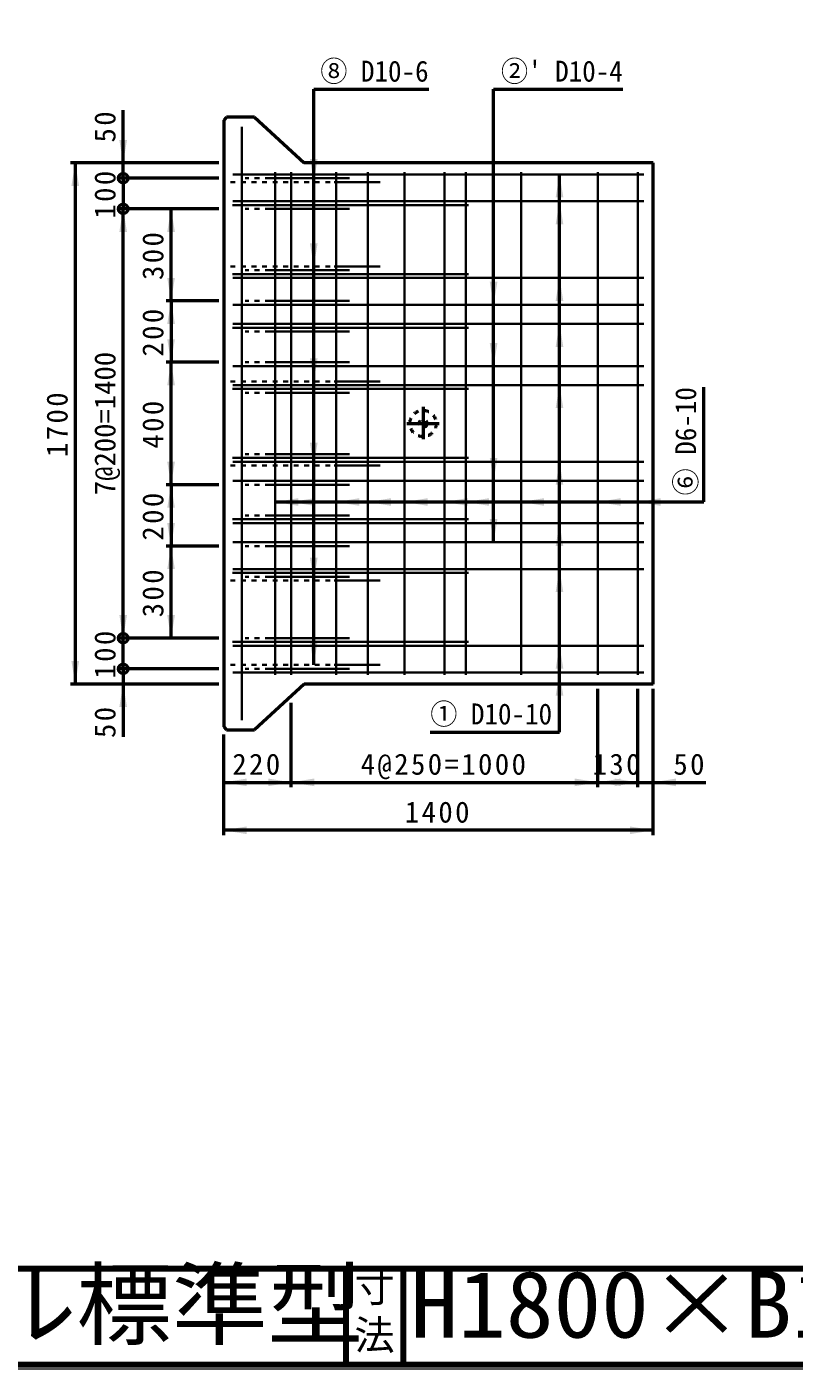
# Model space of a CAD drawing. Units: millimetres, scale not verified. Extents: x 100 to 4105, y 100 to 2870.
# Drawn here: x 2152 to 2953, y 100 to 1501 of the extents above; entities that cross this region are included whole.
import ezdxf
from ezdxf.enums import TextEntityAlignment as Align

# ---------------------------------------------------------------- set-up
doc = ezdxf.new("R2010")
doc.units = ezdxf.units.MM
doc.header["$LTSCALE"] = 5
doc.linetypes.add('USER2', pattern=[13.4, 10, -1.2, 1, -1.2])
doc.linetypes.add('USER3', pattern=[2.2, 1, -1.2])
doc.layers.add('V-nasSTD', color=7, linetype='Continuous', lineweight=50)
doc.styles.add('ＭＳ ゴシック', font='')
doc.styles.get('ＭＳ ゴシック').set_extended_font_data('MS Gothic')

msp = doc.modelspace()

# ---------------------------------------------------------------- hatches: boundary and pattern name
at = {"layer": 'V-nasSTD'}
for points in [[(2252.601, 1382.879), (2256.601, 1382.879), (2252.601, 1358.879), (2248.601, 1382.879)], [(2202.601, 1334.879), (2206.601, 1334.879), (2202.601, 1358.879), (2198.601, 1334.879)], [(2451.521, 1362.879), (2455.521, 1362.879), (2451.521, 1338.879), (2447.521, 1362.879)], [(2708.001, 1322.879), (2704.001, 1322.879), (2708.001, 1346.879), (2712.001, 1322.879)], [(2708.001, 1294.879), (2704.001, 1294.879), (2708.001, 1318.879), (2712.001, 1294.879)], [(2252.601, 1286.879), (2256.601, 1286.879), (2252.601, 1310.879), (2248.601, 1286.879)], [(2302.601, 1286.879), (2306.601, 1286.879), (2302.601, 1310.879), (2298.601, 1286.879)], [(2451.521, 1274.879), (2455.521, 1274.879), (2451.521, 1250.879), (2447.521, 1274.879)], [(2302.601, 1238.879), (2306.601, 1238.879), (2302.601, 1214.879), (2298.601, 1238.879)], [(2639.201, 1234.719), (2643.201, 1234.719), (2639.201, 1210.719), (2635.201, 1234.719)], [(2708.001, 1214.879), (2704.001, 1214.879), (2708.001, 1238.879), (2712.001, 1214.879)], [(2302.601, 1190.879), (2306.601, 1190.879), (2302.601, 1214.879), (2298.601, 1190.879)], [(2708.001, 1166.879), (2704.001, 1166.879), (2708.001, 1190.879), (2712.001, 1166.879)], [(2302.601, 1174.879), (2306.601, 1174.879), (2302.601, 1150.879), (2298.601, 1174.879)], [(2639.201, 1170.719), (2643.201, 1170.719), (2639.201, 1146.719), (2635.201, 1170.719)], [(2302.601, 1126.879), (2306.601, 1126.879), (2302.601, 1150.879), (2298.601, 1126.879)], [(2451.521, 1154.879), (2455.521, 1154.879), (2451.521, 1130.879), (2447.521, 1154.879)], [(2708.001, 1102.879), (2704.001, 1102.879), (2708.001, 1126.879), (2712.001, 1102.879)], [(2451.521, 1066.879), (2455.521, 1066.879), (2451.521, 1042.879), (2447.521, 1066.879)], [(2639.201, 1051.039), (2643.201, 1051.039), (2639.201, 1027.039), (2635.201, 1051.039)], [(2302.601, 1046.879), (2306.601, 1046.879), (2302.601, 1022.879), (2298.601, 1046.879)], [(2708.001, 1022.879), (2704.001, 1022.879), (2708.001, 1046.879), (2712.001, 1022.879)], [(2302.601, 998.879), (2306.601, 998.879), (2302.601, 1022.879), (2298.601, 998.879)], [(2435.291, 1004.959), (2435.291, 1000.959), (2411.291, 1004.959), (2435.291, 1008.959)], [(2452.001, 1004.959), (2452.001, 1000.959), (2428.001, 1004.959), (2452.001, 1008.959)], [(2499.041, 1004.959), (2499.041, 1000.959), (2475.041, 1004.959), (2499.041, 1008.959)], [(2532.001, 1004.959), (2532.001, 1000.959), (2508.001, 1004.959), (2532.001, 1008.959)], [(2570.401, 1004.959), (2570.401, 1000.959), (2546.401, 1004.959), (2570.401, 1008.959)], [(2612.001, 1004.959), (2612.001, 1000.959), (2588.001, 1004.959), (2612.001, 1008.959)], [(2634.401, 1004.959), (2634.401, 1000.959), (2610.401, 1004.959), (2634.401, 1008.959)], [(2692.001, 1004.959), (2692.001, 1000.959), (2668.001, 1004.959), (2692.001, 1008.959)], [(2772.001, 1004.959), (2772.001, 1000.959), (2748.001, 1004.959), (2772.001, 1008.959)], [(2813.601, 1004.959), (2813.601, 1000.959), (2789.601, 1004.959), (2813.601, 1008.959)], [(2302.601, 982.879), (2306.601, 982.879), (2302.601, 958.879), (2298.601, 982.879)], [(2639.201, 987.039), (2643.201, 987.039), (2639.201, 963.039), (2635.201, 987.039)], [(2708.001, 958.879), (2704.001, 958.879), (2708.001, 982.879), (2712.001, 958.879)], [(2302.601, 934.879), (2306.601, 934.879), (2302.601, 958.879), (2298.601, 934.879)], [(2451.521, 946.879), (2455.521, 946.879), (2451.521, 922.879), (2447.521, 946.879)], [(2708.001, 910.879), (2704.001, 910.879), (2708.001, 934.879), (2712.001, 910.879)], [(2252.601, 886.879), (2256.601, 886.879), (2252.601, 862.879), (2248.601, 886.879)], [(2302.601, 886.879), (2306.601, 886.879), (2302.601, 862.879), (2298.601, 886.879)], [(2451.521, 858.879), (2455.521, 858.879), (2451.521, 834.879), (2447.521, 858.879)], [(2708.001, 830.879), (2704.001, 830.879), (2708.001, 854.879), (2712.001, 830.879)], [(2202.601, 838.879), (2206.601, 838.879), (2202.601, 814.879), (2198.601, 838.879)], [(2708.001, 802.879), (2704.001, 802.879), (2708.001, 826.879), (2712.001, 802.879)], [(2252.601, 790.879), (2256.601, 790.879), (2252.601, 814.879), (2248.601, 790.879)], [(2381.601, 712.359), (2381.601, 708.359), (2357.601, 712.359), (2381.601, 716.359)], [(2404.001, 712.359), (2404.001, 708.359), (2428.001, 712.359), (2404.001, 716.359)], [(2452.001, 712.359), (2452.001, 708.359), (2428.001, 712.359), (2452.001, 716.359)], [(2724.001, 712.359), (2724.001, 708.359), (2748.001, 712.359), (2724.001, 716.359)], [(2772.001, 712.359), (2772.001, 708.359), (2748.001, 712.359), (2772.001, 716.359)], [(2765.601, 712.359), (2765.601, 708.359), (2789.601, 712.359), (2765.601, 716.359)], [(2829.601, 712.359), (2829.601, 708.359), (2805.601, 712.359), (2829.601, 716.359)], [(2381.601, 662.359), (2381.601, 658.359), (2357.601, 662.359), (2381.601, 666.359)], [(2781.601, 662.359), (2781.601, 658.359), (2805.601, 662.359), (2781.601, 666.359)]]:
    msp.add_hatch(color=256, dxfattribs=at).paths.add_polyline_path(points)

# ---------------------------------------------------------------- linework, layer by layer
for p, q in [((2451.521, 1435.679), (2571.521, 1435.679)), ((2451.521, 834.879), (2451.521, 1435.679)), ((2639.201, 1435.679), (2774.201, 1435.679)), ((2639.201, 963.039), (2639.201, 1435.679)), ((2252.601, 1358.879), (2252.601, 1413.879)), ((2360.481, 1406.399), (2357.601, 1403.519)), ((2357.601, 1403.519), (2357.601, 770.239)), ((2389.601, 1406.399), (2360.481, 1406.399)), ((2389.601, 1406.399), (2441.564, 1358.879)), ((2352.601, 1358.879), (2197.601, 1358.879)), ((2202.601, 1358.879), (2202.601, 814.879)), ((2252.601, 1342.879), (2252.601, 1358.879)), ((2805.601, 1358.879), (2441.564, 1358.879)), ((2805.601, 814.879), (2805.601, 1358.879)), ((2708.001, 764.879), (2708.001, 1346.879)), ((2352.601, 1342.879), (2247.601, 1342.879)), ((2252.601, 1342.879), (2252.601, 1310.879)), ((2352.601, 1310.879), (2247.601, 1310.879)), ((2252.601, 862.879), (2252.601, 1310.879)), ((2302.601, 1214.879), (2302.601, 1310.879)), ((2352.601, 1214.879), (2297.601, 1214.879)), ((2302.601, 1214.879), (2302.601, 1150.879)), ((2352.601, 1150.879), (2297.601, 1150.879)), ((2302.601, 1022.879), (2302.601, 1150.879)), ((2858.601, 1004.959), (2858.601, 1124.959)), ((2352.601, 1022.879), (2297.601, 1022.879)), ((2302.601, 1022.879), (2302.601, 958.879)), ((2411.291, 1004.959), (2858.601, 1004.959)), ((2352.601, 958.879), (2297.601, 958.879)), ((2302.601, 862.879), (2302.601, 958.879)), ((2352.601, 862.879), (2247.601, 862.879)), ((2252.601, 830.879), (2252.601, 862.879)), ((2352.601, 830.879), (2247.601, 830.879)), ((2252.601, 830.879), (2252.601, 814.879)), ((2352.601, 814.879), (2197.601, 814.879)), ((2252.601, 814.879), (2252.601, 759.879)), ((2441.564, 814.879), (2389.601, 767.359)), ((2805.601, 814.879), (2441.564, 814.879)), ((2748.001, 707.359), (2748.001, 809.879)), ((2789.601, 707.359), (2789.601, 809.879)), ((2805.601, 657.359), (2805.601, 809.879)), ((2428.001, 707.359), (2428.001, 795.359)), ((2357.601, 770.239), (2360.481, 767.359)), ((2357.601, 657.359), (2357.601, 762.359)), ((2360.481, 767.359), (2389.601, 767.359)), ((2573.001, 764.879), (2708.001, 764.879)), ((2357.601, 712.359), (2428.001, 712.359)), ((2428.001, 712.359), (2748.001, 712.359)), ((2748.001, 712.359), (2789.601, 712.359)), ((2789.601, 712.359), (2805.601, 712.359)), ((2805.601, 712.359), (2860.601, 712.359)), ((2805.601, 662.359), (2357.601, 662.359))]:
    msp.add_line(p, q, dxfattribs=at)
at = {"layer": 'V-nasSTD', "lineweight": 35}
for p, q in [((2376.321, 1396.479), (2376.321, 777.279)), ((2796.001, 1346.879), (2367.201, 1346.879)), ((2411.291, 824.479), (2411.291, 1349.279)), ((2428.001, 824.479), (2428.001, 1349.279)), ((2475.041, 824.479), (2475.041, 1349.279)), ((2508.001, 824.479), (2508.001, 1349.279)), ((2546.401, 824.479), (2546.401, 1349.279)), ((2588.001, 824.479), (2588.001, 1349.279)), ((2610.401, 824.479), (2610.401, 1349.279)), ((2668.001, 824.479), (2668.001, 1349.279)), ((2748.001, 824.479), (2748.001, 1349.279)), ((2789.601, 824.479), (2789.601, 1349.279)), ((2405.845, 1342.879), (2488.725, 1342.879)), ((2472.913, 1338.879), (2520.913, 1338.879)), ((2796.001, 1318.879), (2367.201, 1318.879)), ((2612.961, 1314.879), (2366.561, 1314.879)), ((2405.845, 1310.879), (2488.725, 1310.879)), ((2405.845, 1246.879), (2488.725, 1246.879)), ((2472.913, 1250.879), (2520.913, 1250.879)), ((2612.961, 1242.879), (2366.561, 1242.879)), ((2796.001, 1238.879), (2367.201, 1238.879)), ((2796.001, 1210.719), (2367.201, 1210.719)), ((2405.845, 1214.879), (2488.725, 1214.879)), ((2796.001, 1190.879), (2367.201, 1190.879)), ((2612.961, 1186.879), (2366.561, 1186.879)), ((2405.845, 1182.879), (2488.725, 1182.879)), ((2405.845, 1150.879), (2488.725, 1150.879)), ((2796.001, 1146.719), (2367.201, 1146.719)), ((2612.961, 1122.879), (2366.561, 1122.879)), ((2796.001, 1126.879), (2367.201, 1126.879)), ((2472.913, 1130.879), (2520.913, 1130.879)), ((2405.845, 1118.879), (2488.725, 1118.879)), ((2612.961, 1050.879), (2366.561, 1050.879)), ((2405.845, 1054.879), (2488.725, 1054.879)), ((2796.001, 1046.879), (2367.201, 1046.879)), ((2472.913, 1042.879), (2520.913, 1042.879)), ((2796.001, 1027.039), (2367.201, 1027.039)), ((2405.845, 1022.879), (2488.725, 1022.879)), ((2612.961, 986.879), (2366.561, 986.879)), ((2796.001, 982.879), (2367.201, 982.879)), ((2405.845, 990.879), (2488.725, 990.879)), ((2796.001, 963.039), (2367.201, 963.039)), ((2405.845, 958.879), (2488.725, 958.879)), ((2612.961, 930.879), (2366.561, 930.879)), ((2796.001, 934.879), (2367.201, 934.879)), ((2405.845, 926.879), (2488.725, 926.879)), ((2472.913, 922.879), (2520.913, 922.879)), ((2612.961, 858.879), (2366.561, 858.879)), ((2796.001, 854.879), (2367.201, 854.879)), ((2405.845, 862.879), (2488.725, 862.879)), ((2796.001, 826.879), (2367.201, 826.879)), ((2405.845, 830.879), (2488.725, 830.879)), ((2472.913, 834.879), (2520.913, 834.879))]:
    msp.add_line(p, q, dxfattribs=at)
at = {"layer": 'V-nasSTD', "linetype": 'USER3', "lineweight": 35}
for p, q in [((2364.641, 1338.879), (2472.913, 1338.879)), ((2405.845, 1342.879), (2379.995, 1342.879)), ((2405.845, 1310.879), (2379.995, 1310.879)), ((2364.641, 1250.879), (2472.913, 1250.879)), ((2405.845, 1246.879), (2379.995, 1246.879)), ((2405.845, 1214.879), (2379.995, 1214.879)), ((2405.845, 1182.879), (2379.995, 1182.879)), ((2405.845, 1150.879), (2379.995, 1150.879)), ((2364.641, 1130.879), (2472.913, 1130.879)), ((2405.845, 1118.879), (2379.995, 1118.879)), ((2405.845, 1054.879), (2379.995, 1054.879)), ((2364.641, 1042.879), (2472.913, 1042.879)), ((2405.845, 1022.879), (2379.995, 1022.879)), ((2405.845, 990.879), (2379.995, 990.879)), ((2405.845, 958.879), (2379.995, 958.879)), ((2405.845, 926.879), (2379.995, 926.879)), ((2364.641, 922.879), (2472.913, 922.879)), ((2405.845, 862.879), (2379.995, 862.879)), ((2364.641, 834.879), (2472.913, 834.879)), ((2405.845, 830.879), (2379.995, 830.879))]:
    msp.add_line(p, q, dxfattribs=at)
at = {"layer": 'V-nasSTD', "linetype": 'USER2'}
for p, q in [((2565.601, 1104.319), (2565.601, 1070.399)), ((2548.641, 1086.879), (2582.561, 1086.879))]:
    msp.add_line(p, q, dxfattribs=at)
at = {"layer": 'V-nasSTD', "lineweight": 100}
for p, q in [((105, 205), (4100, 205)), ((2485, 205), (2485, 105)), ((2545, 205), (2545, 105)), ((105, 105), (4100, 105))]:
    msp.add_line(p, q, dxfattribs=at)
at = {"layer": 'V-nasSTD', "lineweight": 13}
msp.add_lwpolyline([(100, 100), (100, 2870), (4105, 2870), (4105, 100)], close=True, dxfattribs=at)
at = {"layer": 'V-nasSTD'}
for centre in [(2252.601, 1342.879), (2252.601, 1310.879), (2252.601, 862.879), (2252.601, 830.879)]:
    msp.add_circle(centre, 5, dxfattribs=at)
at = {"layer": 'V-nasSTD', "linetype": 'USER3'}
for radius in [13.76, 4]:
    msp.add_circle((2565.601, 1086.879), radius, dxfattribs=at)

# ---------------------------------------------------------------- texts
at = {"layer": 'V-nasSTD', "style": 'ＭＳ ゴシック', "width": 0.95}
for s, p in [('⑧ D10-6', (2514.886, 1465.487)), ("②' D10-4", (2710.487, 1465.487)), ('① D10-10', (2636.716, 794.687))]:
    msp.add_text(s, height=21.85, dxfattribs=at).set_placement(p, align=Align.TOP_CENTER)
at = {"layer": 'V-nasSTD', "style": 'ＭＳ ゴシック'}
msp.add_text('7@200=1400', height=21.99, rotation=90, dxfattribs=at).set_placement((2222.601, 1086.879), align=Align.TOP_CENTER)
at = {"layer": 'V-nasSTD', "style": 'ＭＳ ゴシック', "width": 0.95}
msp.add_text('⑥ D6-10', height=21.85, rotation=90, dxfattribs=at).set_placement((2828.793, 1068.324), align=Align.TOP_CENTER)
at = {"layer": 'V-nasSTD', "style": 'ＭＳ ゴシック', "width": 1.05}
for s, p in [('1stタッチウォール標準型', (1356.25, 202.47)), ('H1800×B1400×L1997×t100', (2552.5, 202.508))]:
    msp.add_text(s, height=69.65, dxfattribs=at).set_placement(p, align=Align.TOP_LEFT)
at = {"layer": 'V-nasSTD', "style": 'ＭＳ ゴシック'}
for s, p in [('寸', (2493.982, 200.999)), ('法', (2493.976, 151.01))]:
    msp.add_text(s, height=30.79, dxfattribs=at).set_placement(p, align=Align.TOP_LEFT)
at = {"layer": 'V-nasSTD', "char_height": 21.99, "attachment_point": 2, "rotation": 90, "style": 'ＭＳ ゴシック'}
for s, insert in [('\\T1.17;50', (2222.601, 1397.629)), ('\\T1.17;100', (2222.601, 1326.879)), ('\\T1.17;300', (2272.601, 1262.879)), ('\\T1.17;200', (2272.601, 1182.879)), ('\\T1.17;1700', (2172.601, 1086.879)), ('\\T1.17;400', (2272.601, 1086.879)), ('\\T1.17;200', (2272.601, 990.879)), ('\\T1.17;300', (2272.601, 910.879)), ('\\T1.17;100', (2222.601, 846.879)), ('\\T1.17;50', (2222.601, 776.129))]:
    msp.add_mtext(s, dxfattribs=dict(at, insert=insert))
at = {"layer": 'V-nasSTD', "char_height": 21.99, "attachment_point": 2, "style": 'ＭＳ ゴシック'}
for s, insert in [('\\T1.17;220', (2392.801, 742.359)), ('\\T1.17;4@250=1000', (2588.001, 742.359)), ('\\T1.17;130', (2768.801, 742.359)), ('\\T1.17;50', (2844.351, 742.359)), ('\\T1.17;1400', (2581.601, 692.359))]:
    msp.add_mtext(s, dxfattribs=dict(at, insert=insert))

doc.saveas('drawing.dxf')
